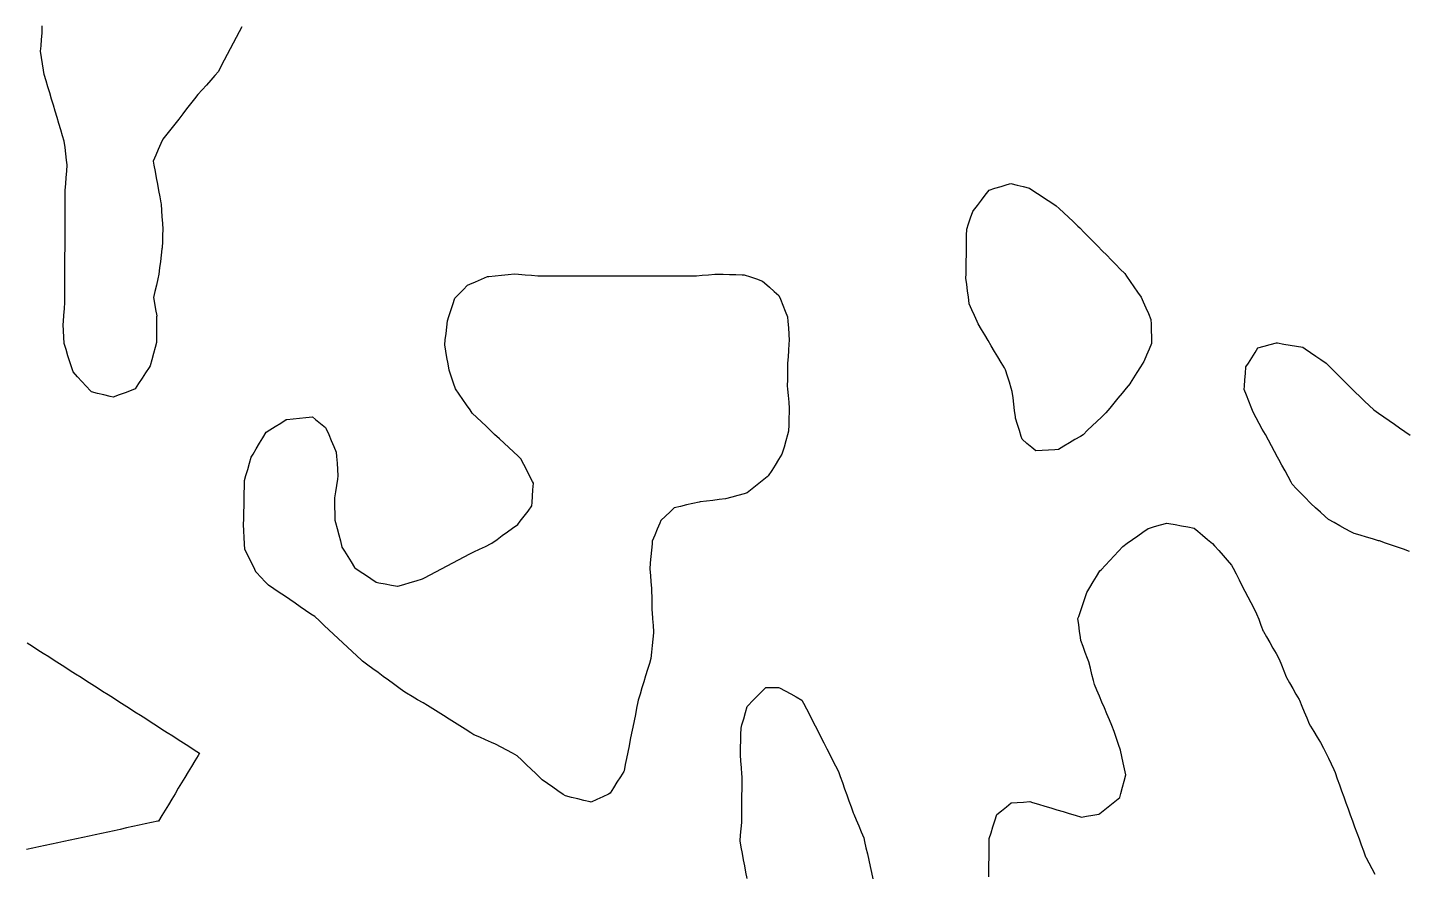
# Model space of a CAD drawing. Header units: millimetres. Extents: x 230 to 3347, y 514 to 5196.
# Drawn here: x 1133.4 to 1348.8, y 1670.3 to 1802.5 of the extents above; entities that cross this region are included whole.
import ezdxf

# ---------------------------------------------------------------- set-up
doc = ezdxf.new("R2010")
doc.units = ezdxf.units.MM
for name, color, linetype in [('ALL_HOLES', 1, 'Continuous'), ('ALL_ISLANDS', 7, 'Continuous'), ('OUTLINE_ISLAND_01', 7, 'Continuous'), ('OUTLINE_ISLAND_01_HOLE_03', 1, 'Continuous'), ('OUTLINE_ISLAND_01_HOLE_07', 1, 'Continuous'), ('OUTLINE_ISLAND_01_HOLE_12', 1, 'Continuous'), ('OUTLINE_ISLAND_01_HOLE_14', 1, 'Continuous'), ('OUTLINE_ISLAND_01_HOLE_21', 1, 'Continuous'), ('OUTLINE_ISLAND_01_HOLE_35', 1, 'Continuous')]:
    doc.layers.add(name, color=color, linetype=linetype)

msp = doc.modelspace()

# ---------------------------------------------------------------- linework, layer by layer
at = {"layer": 'ALL_HOLES'}
for points in [[(1166.9258, 1802.5734), (1166.5158, 1801.7895), (1166.0523, 1800.9034), (1165.5888, 1800.0173), (1165.1253, 1799.1312), (1164.6619, 1798.245), (1164.1984, 1797.3589), (1163.7349, 1796.4728), (1163.2714, 1795.5867), (1162.7369, 1794.9841), (1162.0733, 1794.2359), (1161.4098, 1793.4878), (1160.7462, 1792.7397), (1160.0826, 1791.9916), (1159.5505, 1791.3156), (1158.932, 1790.5299), (1158.3134, 1789.7441), (1157.6949, 1788.9584), (1157.0763, 1788.1726), (1156.4578, 1787.3869), (1155.8392, 1786.6011), (1155.2207, 1785.8154), (1154.6022, 1785.0296), (1154.2962, 1784.3459), (1153.8877, 1783.4331), (1153.4792, 1782.5204), (1153.0707, 1781.6076), (1153.1936, 1780.9505), (1153.3775, 1779.9675), (1153.5613, 1778.9846), (1153.7452, 1778.0016), (1153.9291, 1777.0187), (1154.113, 1776.0357), (1154.2969, 1775.0528), (1154.3103, 1774.8695), (1154.3836, 1773.8722), (1154.4569, 1772.8749), (1154.5301, 1771.8775), (1154.6034, 1770.8802), (1154.5677, 1770.0385), (1154.5252, 1769.0394), (1154.4828, 1768.0403), (1154.4639, 1767.8868), (1154.3413, 1766.8944), (1154.2188, 1765.9019), (1154.0963, 1764.9094), (1153.9737, 1763.917), (1153.8053, 1763.1867), (1153.5807, 1762.2122), (1153.356, 1761.2378), (1153.1314, 1760.2633), (1153.2833, 1759.402), (1153.457, 1758.4172), (1153.6307, 1757.4324), (1153.6298, 1757.2638), (1153.6244, 1756.2638), (1153.6189, 1755.2638), (1153.6135, 1754.2638), (1153.6081, 1753.2638), (1153.3945, 1752.4695), (1153.1348, 1751.5037), (1152.8752, 1750.538), (1152.6156, 1749.5723), (1152.4565, 1749.3292), (1151.9091, 1748.4924), (1151.3617, 1747.6555), (1150.8143, 1746.8186), (1150.2669, 1745.9818), (1149.6508, 1745.7498), (1148.715, 1745.3974), (1147.7791, 1745.0451), (1146.8433, 1744.6927), (1146.3477, 1744.8124), (1145.3756, 1745.0471), (1144.4036, 1745.2818), (1143.4315, 1745.5166), (1143.2717, 1745.6907), (1142.5954, 1746.4274), (1141.9192, 1747.1641), (1141.243, 1747.9008), (1140.5668, 1748.6375), (1140.3677, 1749.2679), (1140.0666, 1750.2215), (1139.7654, 1751.175), (1139.4643, 1752.1286), (1139.1632, 1753.0822), (1139.1155, 1754.0767), (1139.0676, 1755.0755), (1139.0197, 1756.0744), (1139.0547, 1756.5331), (1139.1307, 1757.5302), (1139.2068, 1758.5273), (1139.2828, 1759.5244), (1139.2838, 1759.9058), (1139.2864, 1760.9058), (1139.2889, 1761.9058), (1139.2915, 1762.9058), (1139.2941, 1763.9058), (1139.2967, 1764.9058), (1139.2992, 1765.9058), (1139.3018, 1766.9058), (1139.3044, 1767.9058), (1139.307, 1768.9058), (1139.3095, 1769.9058), (1139.3121, 1770.9058), (1139.3147, 1771.9058), (1139.3173, 1772.9058), (1139.3199, 1773.9057), (1139.3224, 1774.9057), (1139.325, 1775.9057), (1139.3276, 1776.9057), (1139.3374, 1777.0334), (1139.414, 1778.0304), (1139.4907, 1779.0275), (1139.5673, 1780.0246), (1139.644, 1781.0216), (1139.5541, 1781.7317), (1139.4286, 1782.7238), (1139.3031, 1783.7158), (1139.1776, 1784.7079), (1138.9267, 1785.5457), (1138.6397, 1786.5036), (1138.3527, 1787.4615), (1138.0658, 1788.4195), (1137.7788, 1789.3774), (1137.4919, 1790.3354), (1137.2049, 1791.2933), (1136.918, 1792.2513), (1136.631, 1793.2092), (1136.3441, 1794.1672), (1136.0571, 1795.1251), (1135.9504, 1795.8149), (1135.7975, 1796.8031), (1135.6446, 1797.7913), (1135.4916, 1798.7796), (1135.5618, 1799.6125), (1135.6457, 1800.6089), (1135.7297, 1801.6054), (1135.7309, 1801.7386), (1135.7401, 1802.7386)], [(1349.477, 1720.5943), (1348.5319, 1720.9209), (1347.5867, 1721.2475), (1346.6416, 1721.5741), (1345.6964, 1721.9007), (1344.7512, 1722.2273), (1344.6403, 1722.2603), (1343.6818, 1722.5452), (1342.7232, 1722.83), (1341.7646, 1723.1149), (1340.8061, 1723.3998), (1340.3097, 1723.6673), (1339.4295, 1724.1418), (1338.5492, 1724.6163), (1337.6689, 1725.0908), (1336.7887, 1725.5653), (1336.2714, 1726.037), (1335.5325, 1726.7108), (1334.7936, 1727.3846), (1334.0547, 1728.0584), (1333.8802, 1728.239), (1333.1854, 1728.9582), (1332.4905, 1729.6773), (1331.7957, 1730.3965), (1331.1008, 1731.1156), (1330.9388, 1731.4206), (1330.4696, 1732.3037), (1330.0005, 1733.1868), (1329.5313, 1734.0699), (1329.0621, 1734.953), (1328.8523, 1735.3369), (1328.3727, 1736.2144), (1327.8931, 1737.0919), (1327.4135, 1737.9694), (1326.9339, 1738.8469), (1326.4543, 1739.7244), (1325.9747, 1740.6019), (1325.4951, 1741.4794), (1325.0155, 1742.3569), (1324.7086, 1743.13), (1324.3396, 1744.0594), (1323.9706, 1744.9888), (1323.6016, 1745.9183), (1323.6456, 1746.4329), (1323.7307, 1747.4293), (1323.8159, 1748.4256), (1323.9011, 1749.422), (1324.2693, 1750.0101), (1324.8, 1750.8577), (1325.3306, 1751.7053), (1325.7747, 1752.4146), (1326.7395, 1752.6777), (1327.7042, 1752.9408), (1328.669, 1753.2039), (1328.8363, 1753.1756), (1329.8222, 1753.0087), (1330.8082, 1752.8419), (1331.7942, 1752.675), (1332.7802, 1752.5082), (1333.143, 1752.2609), (1333.9693, 1751.6977), (1334.7956, 1751.1345), (1335.6219, 1750.5713), (1336.4482, 1750.0081), (1336.8008, 1749.6523), (1337.5046, 1748.9419), (1338.2085, 1748.2316), (1338.9123, 1747.5212), (1339.6162, 1746.8108), (1340.32, 1746.1005), (1340.9738, 1745.4771), (1341.6975, 1744.7871), (1342.4213, 1744.097), (1343.145, 1743.4069), (1343.8688, 1742.7169), (1344.6354, 1742.1806), (1345.4548, 1741.6074), (1346.2742, 1741.0342), (1347.0936, 1740.461), (1347.913, 1739.8878), (1348.7325, 1739.3146), (1349.5519, 1738.7414)], [(1283.694, 1669.7254), (1283.7086, 1670.7253), (1283.7231, 1671.7252), (1283.7377, 1672.7251), (1283.7522, 1673.725), (1283.7667, 1674.7249), (1283.7813, 1675.7248), (1284.0493, 1676.5879), (1284.3458, 1677.543), (1284.6423, 1678.498), (1284.9388, 1679.453), (1285.6659, 1680.0389), (1286.4445, 1680.6664), (1287.2232, 1681.2939), (1288.1096, 1681.3551), (1289.1072, 1681.424), (1290.1048, 1681.4928), (1290.5206, 1681.3684), (1291.4787, 1681.0818), (1292.4367, 1680.7952), (1293.3948, 1680.5085), (1294.3528, 1680.2219), (1295.3109, 1679.9353), (1296.2689, 1679.6486), (1297.2269, 1679.362), (1298.185, 1679.0754), (1298.9538, 1679.2065), (1299.9395, 1679.3746), (1300.9253, 1679.5428), (1301.0485, 1679.6418), (1301.8277, 1680.2685), (1302.607, 1680.8953), (1303.3862, 1681.522), (1304.1655, 1682.1487), (1304.3305, 1682.7714), (1304.5866, 1683.7381), (1304.8427, 1684.7047), (1305.0988, 1685.6714), (1304.9059, 1686.5896), (1304.7003, 1687.5682), (1304.4948, 1688.5469), (1304.2892, 1689.5255), (1303.9972, 1690.408), (1303.683, 1691.3574), (1303.3688, 1692.3067), (1303.3141, 1692.4374), (1302.9281, 1693.3599), (1302.542, 1694.2823), (1302.156, 1695.2048), (1301.77, 1696.1273), (1301.3839, 1697.0498), (1300.9979, 1697.9723), (1300.6119, 1698.8948), (1300.2258, 1699.8173), (1300.0751, 1700.409), (1299.8282, 1701.3781), (1299.5813, 1702.3471), (1299.3344, 1703.3162), (1299.127, 1703.8792), (1298.7812, 1704.8175), (1298.4355, 1705.7559), (1298.0898, 1706.6942), (1298.034, 1707.1185), (1297.9038, 1708.11), (1297.7736, 1709.1015), (1297.6434, 1710.093), (1297.7492, 1710.4044), (1298.0709, 1711.3512), (1298.3926, 1712.2981), (1298.7142, 1713.2449), (1299.0359, 1714.1918), (1299.5007, 1714.9634), (1300.0166, 1715.82), (1300.5326, 1716.6766), (1301.0485, 1717.5333), (1301.241, 1717.7384), (1301.9253, 1718.4676), (1302.6096, 1719.1968), (1303.2939, 1719.926), (1303.9782, 1720.6552), (1304.6624, 1721.3844), (1305.3404, 1721.8633), (1306.1571, 1722.4404), (1306.9738, 1723.0174), (1307.7906, 1723.5944), (1308.6073, 1724.1714), (1308.642, 1724.1959), (1309.6035, 1724.4706), (1310.565, 1724.7453), (1311.5265, 1725.02), (1311.8526, 1724.9604), (1312.8363, 1724.7805), (1313.82, 1724.6006), (1314.8036, 1724.4206), (1315.7873, 1724.2407), (1316.3633, 1723.7593), (1317.1305, 1723.1179), (1317.8978, 1722.4766), (1318.665, 1721.8352), (1318.9891, 1721.4673), (1319.65, 1720.7168), (1320.3109, 1719.9663), (1320.9718, 1719.2159), (1321.6328, 1718.4654), (1321.8978, 1717.9514), (1322.3561, 1717.0626), (1322.8144, 1716.1738), (1323.2727, 1715.285), (1323.731, 1714.3962), (1324.1893, 1713.5075), (1324.6476, 1712.6187), (1325.1059, 1711.7299), (1325.5642, 1710.8411), (1325.8893, 1709.9944), (1326.2478, 1709.0609), (1326.6063, 1708.1273), (1326.6261, 1708.0927), (1327.1222, 1707.2245), (1327.6184, 1706.3562), (1328.1145, 1705.488), (1328.6106, 1704.6198), (1329.1068, 1703.7515), (1329.4452, 1702.8692), (1329.8033, 1701.9355), (1330.1614, 1701.0018), (1330.2191, 1700.9012), (1330.7172, 1700.0341), (1331.2152, 1699.1669), (1331.7133, 1698.2998), (1332.2114, 1697.4326), (1332.2484, 1697.3437), (1332.6326, 1696.4204), (1333.0167, 1695.4972), (1333.4009, 1694.5739), (1333.7851, 1693.6507), (1334.0028, 1693.2834), (1334.5126, 1692.4231), (1335.0224, 1691.5628), (1335.5322, 1690.7025), (1336.042, 1689.8422), (1336.3521, 1689.2013), (1336.7876, 1688.3011), (1337.2231, 1687.4009), (1337.6587, 1686.5007), (1337.8346, 1686.0133), (1338.1741, 1685.0727), (1338.5136, 1684.1321), (1338.8531, 1683.1915), (1339.1925, 1682.2509), (1339.532, 1681.3102), (1339.8715, 1680.3696), (1340.211, 1679.429), (1340.5505, 1678.4884), (1340.89, 1677.5478), (1341.2295, 1676.6072), (1341.569, 1675.6666), (1341.9084, 1674.726), (1342.2479, 1673.7854), (1342.5874, 1672.8447), (1342.614, 1672.7944), (1343.0817, 1671.9105), (1343.5494, 1671.0266), (1344.0171, 1670.1427)], [(1245.9313, 1669.4618), (1245.7489, 1670.445), (1245.5665, 1671.4283), (1245.3841, 1672.4115), (1245.2017, 1673.3947), (1245.0194, 1674.3779), (1244.837, 1675.3612), (1244.9116, 1676.232), (1244.997, 1677.2283), (1245.0824, 1678.2247), (1245.0842, 1678.4341), (1245.0928, 1679.4341), (1245.1014, 1680.434), (1245.11, 1681.434), (1245.1186, 1682.434), (1245.1273, 1683.4339), (1245.1359, 1684.4339), (1245.1445, 1685.4339), (1245.1154, 1685.7995), (1245.0362, 1686.7964), (1244.9571, 1687.7932), (1244.8779, 1688.7901), (1244.8822, 1688.9832), (1244.9045, 1689.9829), (1244.9268, 1690.9827), (1244.949, 1691.9824), (1244.9713, 1692.9822), (1245.1148, 1693.4866), (1245.3884, 1694.4484), (1245.662, 1695.4102), (1245.9356, 1696.3721), (1246.0675, 1696.5064), (1246.7679, 1697.2201), (1247.4684, 1697.9338), (1248.1689, 1698.6475), (1248.8452, 1699.3365), (1249.8452, 1699.3365), (1250.8452, 1699.3365), (1250.9724, 1699.2679), (1251.8525, 1698.793), (1252.7325, 1698.3181), (1253.6126, 1697.8433), (1254.4926, 1697.3684), (1254.7411, 1696.8821), (1255.1961, 1695.9916), (1255.6511, 1695.1011), (1256.1061, 1694.2106), (1256.5611, 1693.3201), (1257.0161, 1692.4296), (1257.4711, 1691.5391), (1257.9261, 1690.6486), (1258.3811, 1689.7581), (1258.8361, 1688.8676), (1259.2911, 1687.9771), (1259.7461, 1687.0867), (1260.2011, 1686.1962), (1260.4907, 1685.3917), (1260.8293, 1684.4507), (1261.1679, 1683.5098), (1261.5066, 1682.5689), (1261.8452, 1681.628), (1262.1838, 1680.6871), (1262.5225, 1679.7462), (1262.6071, 1679.543), (1262.9918, 1678.62), (1263.3765, 1677.6969), (1263.7612, 1676.7739), (1264.1459, 1675.8508), (1264.278, 1675.2617), (1264.4968, 1674.286), (1264.7156, 1673.3102), (1264.9345, 1672.3344), (1265.1533, 1671.3587), (1265.3721, 1670.3829), (1265.5909, 1669.4072)]]:
    msp.add_lwpolyline(points, dxfattribs=at)
for points in [[(1287.142, 1778.1137), (1288.1096, 1777.8613), (1289.0773, 1777.6088), (1290.0449, 1777.3564), (1290.0511, 1777.3523), (1290.8878, 1776.8046), (1291.7244, 1776.2568), (1292.5611, 1775.7091), (1293.3977, 1775.1613), (1294.2344, 1774.6136), (1294.7058, 1774.1756), (1295.4384, 1773.4949), (1296.171, 1772.8142), (1296.9036, 1772.1336), (1297.6362, 1771.4529), (1297.9315, 1771.1522), (1298.6322, 1770.4388), (1299.333, 1769.7254), (1300.0337, 1769.012), (1300.7345, 1768.2986), (1301.4352, 1767.5852), (1302.136, 1766.8718), (1302.8367, 1766.1584), (1303.5375, 1765.445), (1304.2382, 1764.7316), (1304.939, 1764.0182), (1305.2299, 1763.5997), (1305.8007, 1762.7786), (1306.3715, 1761.9575), (1306.9423, 1761.1364), (1307.5131, 1760.3153), (1307.831, 1759.5944), (1308.2346, 1758.6795), (1308.6382, 1757.7645), (1309.0418, 1756.8496), (1309.0623, 1756.1076), (1309.0899, 1755.108), (1309.1176, 1754.1084), (1309.1452, 1753.1088), (1308.7623, 1752.2092), (1308.3706, 1751.2891), (1307.9789, 1750.369), (1307.9158, 1750.2674), (1307.3878, 1749.4182), (1306.8598, 1748.5689), (1306.3319, 1747.7196), (1305.8039, 1746.8704), (1305.7959, 1746.8607), (1305.1594, 1746.0894), (1304.5228, 1745.3182), (1303.8863, 1744.5469), (1303.2497, 1743.7757), (1302.6132, 1743.0044), (1301.9767, 1742.2332), (1301.3158, 1741.5988), (1300.5945, 1740.9063), (1299.8731, 1740.2137), (1299.1517, 1739.5212), (1298.4303, 1738.8287), (1298.0129, 1738.5783), (1297.1553, 1738.064), (1296.2977, 1737.5497), (1295.4401, 1737.0353), (1294.5826, 1736.521), (1294.0336, 1736.4871), (1293.0355, 1736.4254), (1292.0374, 1736.3637), (1291.0393, 1736.302), (1290.4317, 1736.8186), (1289.6699, 1737.4664), (1288.908, 1738.1141), (1288.7756, 1738.5396), (1288.4783, 1739.4945), (1288.1811, 1740.4493), (1287.8838, 1741.4041), (1287.8593, 1741.602), (1287.7362, 1742.5944), (1287.6132, 1743.5868), (1287.4901, 1744.5792), (1287.3671, 1745.5716), (1287.2087, 1746.0839), (1286.9133, 1747.0393), (1286.6179, 1747.9947), (1286.3225, 1748.95), (1286.1372, 1749.2617), (1285.6263, 1750.1213), (1285.1153, 1750.9809), (1284.6043, 1751.8405), (1284.0934, 1752.7001), (1283.5824, 1753.5597), (1283.0714, 1754.4193), (1282.5604, 1755.2789), (1282.0495, 1756.1385), (1281.8666, 1756.5465), (1281.4576, 1757.459), (1281.0485, 1758.3715), (1280.6395, 1759.284), (1280.6319, 1759.3443), (1280.5069, 1760.3364), (1280.382, 1761.3286), (1280.257, 1762.3208), (1280.132, 1763.3129), (1280.1423, 1763.9546), (1280.1582, 1764.9545), (1280.1741, 1765.9543), (1280.19, 1766.9542), (1280.2059, 1767.9541), (1280.2218, 1768.954), (1280.2377, 1769.9538), (1280.2536, 1770.9537), (1280.5415, 1771.8007), (1280.8633, 1772.7475), (1281.1851, 1773.6943), (1281.3276, 1773.8816), (1281.9334, 1774.6772), (1282.5392, 1775.4728), (1283.145, 1776.2684), (1283.7508, 1777.064), (1284.6559, 1777.3442), (1285.6112, 1777.6399), (1286.5665, 1777.9356)], [(1245.4858, 1763.8364), (1246.4297, 1763.506), (1247.3736, 1763.1757), (1248.3174, 1762.8454), (1248.6482, 1762.554), (1249.3986, 1761.893), (1250.149, 1761.232), (1250.8994, 1760.571), (1251.1269, 1760.0118), (1251.5037, 1759.0855), (1251.8805, 1758.1592), (1252.2574, 1757.2329), (1252.3047, 1756.5403), (1252.3728, 1755.5426), (1252.4409, 1754.5449), (1252.509, 1753.5472), (1252.4681, 1753.0107), (1252.392, 1752.0136), (1252.3159, 1751.0165), (1252.2397, 1750.0194), (1252.235, 1749.4811), (1252.2262, 1748.4812), (1252.2174, 1747.4812), (1252.2086, 1746.4813), (1252.2543, 1745.9326), (1252.3375, 1744.9361), (1252.4207, 1743.9396), (1252.5039, 1742.943), (1252.4854, 1742.3835), (1252.4523, 1741.384), (1252.4192, 1740.3846), (1252.3861, 1739.3851), (1252.2274, 1738.8151), (1251.9591, 1737.8518), (1251.6909, 1736.8884), (1251.4226, 1735.9251), (1251.3396, 1735.7907), (1250.8139, 1734.9401), (1250.2882, 1734.0894), (1249.7625, 1733.2388), (1249.2368, 1732.3881), (1249.0372, 1732.2292), (1248.2547, 1731.6065), (1247.4723, 1730.9838), (1246.6898, 1730.3611), (1245.9073, 1729.7384), (1245.4625, 1729.6164), (1244.4981, 1729.3518), (1243.5337, 1729.0873), (1242.5693, 1728.8228), (1242.5513, 1728.8205), (1241.5588, 1728.6976), (1240.5664, 1728.5747), (1239.574, 1728.4518), (1238.5816, 1728.3289), (1238.4143, 1728.2912), (1237.4387, 1728.0716), (1236.4632, 1727.8519), (1235.4876, 1727.6322), (1234.512, 1727.4125), (1233.875, 1726.798), (1233.1554, 1726.1037), (1232.4357, 1725.4094), (1232.2573, 1724.9834), (1231.8711, 1724.061), (1231.4848, 1723.1386), (1231.0986, 1722.2162), (1231.0617, 1721.8031), (1230.9725, 1720.807), (1230.8834, 1719.811), (1230.7943, 1718.815), (1230.7052, 1717.819), (1230.7991, 1716.8293), (1230.8936, 1715.8338), (1230.9881, 1714.8383), (1230.9938, 1714.3933), (1231.0067, 1713.3934), (1231.0196, 1712.3935), (1231.0324, 1711.3936), (1231.0625, 1711.0301), (1231.1448, 1710.0335), (1231.2272, 1709.0369), (1231.3096, 1708.0403), (1231.2908, 1707.8533), (1231.1905, 1706.8584), (1231.0902, 1705.8634), (1230.9899, 1704.8684), (1230.8897, 1703.8735), (1230.648, 1703.0801), (1230.3566, 1702.1235), (1230.0652, 1701.1668), (1229.7738, 1700.2102), (1229.4824, 1699.2536), (1229.191, 1698.297), (1228.8997, 1697.3404), (1228.8452, 1697.0686), (1228.6486, 1696.0881), (1228.4521, 1695.1076), (1228.2556, 1694.1271), (1228.0591, 1693.1466), (1227.8625, 1692.1661), (1227.666, 1691.1856), (1227.4695, 1690.2051), (1227.273, 1689.2246), (1227.0765, 1688.2441), (1226.8799, 1687.2636), (1226.6834, 1686.2831), (1226.6336, 1686.2029), (1226.1067, 1685.353), (1225.5797, 1684.5031), (1225.0527, 1683.6533), (1224.5257, 1682.8034), (1224.2599, 1682.6769), (1223.3569, 1682.2473), (1222.4539, 1681.8176), (1221.551, 1681.3879), (1221.3935, 1681.4272), (1220.4232, 1681.6691), (1219.4529, 1681.911), (1218.4826, 1682.1529), (1217.5123, 1682.3948), (1217.182, 1682.6225), (1216.3587, 1683.1901), (1215.5354, 1683.7577), (1214.7121, 1684.3253), (1213.8888, 1684.8929), (1213.5927, 1685.1779), (1212.8722, 1685.8713), (1212.1517, 1686.5648), (1211.4312, 1687.2583), (1210.7107, 1687.9517), (1209.9902, 1688.6452), (1209.2483, 1689.0439), (1208.3675, 1689.5173), (1207.4866, 1689.9908), (1206.6058, 1690.4642), (1205.9562, 1690.7474), (1205.0396, 1691.1471), (1204.1229, 1691.5467), (1203.2062, 1691.9464), (1202.7154, 1692.2567), (1201.8701, 1692.791), (1201.0248, 1693.3254), (1200.1796, 1693.8597), (1199.3343, 1694.3941), (1198.489, 1694.9284), (1197.6438, 1695.4627), (1196.7985, 1695.9971), (1195.9532, 1696.5314), (1195.2769, 1696.9199), (1194.4098, 1697.4181), (1193.5427, 1697.9162), (1192.6756, 1698.4143), (1192.2736, 1698.7072), (1191.4654, 1699.2961), (1190.6571, 1699.8849), (1189.8489, 1700.4738), (1189.0407, 1701.0627), (1188.2324, 1701.6515), (1187.4242, 1702.2404), (1186.6159, 1702.8292), (1185.8077, 1703.4181), (1185.6398, 1703.5749), (1184.9091, 1704.2576), (1184.1783, 1704.9403), (1183.4476, 1705.6229), (1182.7169, 1706.3056), (1181.9862, 1706.9883), (1181.2554, 1707.6709), (1180.5247, 1708.3536), (1179.794, 1709.0363), (1179.0633, 1709.7189), (1178.3325, 1710.4016), (1177.7346, 1710.8091), (1176.9083, 1711.3722), (1176.0819, 1711.9354), (1175.2556, 1712.4985), (1174.4292, 1713.0617), (1173.6029, 1713.6248), (1172.7765, 1714.188), (1171.9502, 1714.7511), (1171.1238, 1715.3143), (1170.6114, 1715.8464), (1169.9179, 1716.5668), (1169.2243, 1717.2872), (1169.2079, 1717.3203), (1168.7635, 1718.2161), (1168.3192, 1719.112), (1167.8749, 1720.0078), (1167.4305, 1720.9037), (1167.3818, 1721.7898), (1167.3269, 1722.7883), (1167.272, 1723.7868), (1167.2171, 1724.7853), (1167.2381, 1725.7026), (1167.261, 1726.7023), (1167.2839, 1727.702), (1167.3068, 1728.7018), (1167.3297, 1729.7015), (1167.3526, 1730.7012), (1167.3755, 1731.701), (1167.5916, 1732.4488), (1167.8694, 1733.4095), (1168.1471, 1734.3702), (1168.4248, 1735.3308), (1168.6951, 1735.7827), (1169.2086, 1736.6408), (1169.722, 1737.4989), (1170.2354, 1738.3571), (1170.7488, 1739.2152), (1171.3313, 1739.5854), (1172.1753, 1740.1217), (1173.0193, 1740.6581), (1173.8633, 1741.1944), (1173.986, 1741.2074), (1174.9805, 1741.3128), (1175.9749, 1741.4183), (1176.9693, 1741.5237), (1177.9638, 1741.6291), (1178.4819, 1741.2148), (1179.2629, 1740.5903), (1180.0439, 1739.9657), (1180.1317, 1739.7598), (1180.5238, 1738.8399), (1180.916, 1737.92), (1181.3081, 1737.0001), (1181.7002, 1736.0802), (1181.7481, 1735.402), (1181.8186, 1734.4045), (1181.889, 1733.407), (1181.9594, 1732.4095), (1181.8791, 1731.904), (1181.7223, 1730.9164), (1181.5655, 1729.9288), (1181.4087, 1728.9411), (1181.4176, 1728.4941), (1181.4375, 1727.4943), (1181.4574, 1726.4945), (1181.4774, 1725.4947), (1181.5728, 1725.1342), (1181.8286, 1724.1675), (1182.0844, 1723.2008), (1182.3402, 1722.2341), (1182.5961, 1721.2674), (1182.976, 1720.6463), (1183.4978, 1719.7932), (1184.0196, 1718.9401), (1184.5414, 1718.0871), (1184.6141, 1718.0373), (1185.4392, 1717.4724), (1186.2644, 1716.9075), (1187.0895, 1716.3426), (1187.9147, 1715.7777), (1188.3471, 1715.6957), (1189.3296, 1715.5094), (1190.3121, 1715.3231), (1191.2946, 1715.1368), (1191.331, 1715.1476), (1192.2893, 1715.4332), (1193.2477, 1715.7187), (1194.2061, 1716.0042), (1195.1645, 1716.2897), (1195.4926, 1716.4629), (1196.3769, 1716.9298), (1197.2612, 1717.3967), (1198.1455, 1717.8636), (1199.0298, 1718.3305), (1199.9142, 1718.7974), (1200.7985, 1719.2643), (1201.6828, 1719.7312), (1202.5671, 1720.1981), (1203.2085, 1720.5068), (1204.1096, 1720.9405), (1205.0107, 1721.3742), (1205.9117, 1721.8079), (1206.0265, 1721.8908), (1206.8372, 1722.4764), (1207.6478, 1723.0619), (1208.4585, 1723.6474), (1209.2691, 1724.233), (1210.0798, 1724.8185), (1210.4625, 1725.3177), (1211.0709, 1726.1114), (1211.6793, 1726.905), (1212.2877, 1727.6986), (1212.3233, 1728.2433), (1212.3886, 1729.2412), (1212.4539, 1730.239), (1212.5192, 1731.2369), (1212.3775, 1731.5159), (1211.9248, 1732.4076), (1211.4721, 1733.2993), (1211.0195, 1734.191), (1210.5668, 1735.0827), (1210.1345, 1735.4818), (1209.3998, 1736.1602), (1208.6651, 1736.8386), (1207.9304, 1737.517), (1207.1957, 1738.1954), (1206.461, 1738.8738), (1205.8475, 1739.4589), (1205.1238, 1740.149), (1204.4001, 1740.8391), (1203.6764, 1741.5293), (1202.9528, 1742.2194), (1202.6177, 1742.7014), (1202.0469, 1743.5225), (1201.4761, 1744.3435), (1200.9052, 1745.1646), (1200.3344, 1745.9857), (1200.0322, 1746.8798), (1199.712, 1747.8272), (1199.3918, 1748.7745), (1199.3616, 1748.9437), (1199.186, 1749.9282), (1199.0104, 1750.9127), (1198.8348, 1751.8971), (1198.6592, 1752.8816), (1198.7496, 1753.6684), (1198.8637, 1754.6618), (1198.9779, 1755.6553), (1199.092, 1756.6488), (1199.3108, 1757.3105), (1199.6248, 1758.26), (1199.9387, 1759.2094), (1200.2527, 1760.1588), (1200.8356, 1760.7662), (1201.5281, 1761.4877), (1202.2205, 1762.2092), (1202.5644, 1762.3567), (1203.4834, 1762.751), (1204.4024, 1763.1452), (1205.3214, 1763.5395), (1205.5672, 1763.5646), (1206.562, 1763.6661), (1207.5568, 1763.7676), (1208.5517, 1763.8692), (1209.5465, 1763.9707), (1210.2127, 1763.9185), (1211.2097, 1763.8403), (1212.2066, 1763.7622), (1213.2035, 1763.6841), (1214.0026, 1763.6836), (1215.0026, 1763.6829), (1216.0026, 1763.6823), (1217.0026, 1763.6817), (1218.0026, 1763.681), (1219.0026, 1763.6804), (1220.0026, 1763.6798), (1221.0026, 1763.6791), (1222.0026, 1763.6785), (1223.0026, 1763.6779), (1224.0026, 1763.6773), (1225.0026, 1763.6766), (1226.0026, 1763.676), (1227.0026, 1763.6754), (1228.0026, 1763.6747), (1229.0026, 1763.6741), (1230.0026, 1763.6735), (1231.0026, 1763.6728), (1232.0026, 1763.6722), (1233.0026, 1763.6716), (1234.0026, 1763.6709), (1235.0026, 1763.6703), (1236.0026, 1763.6697), (1237.0026, 1763.6691), (1238.0026, 1763.6684), (1238.9061, 1763.7523), (1239.9018, 1763.8447), (1240.8976, 1763.9371), (1241.1694, 1763.9311), (1242.1691, 1763.9092), (1243.1689, 1763.8872), (1244.1687, 1763.8653), (1245.1684, 1763.8433)]]:
    msp.add_lwpolyline(points, close=True, dxfattribs=at)
at = {"layer": 'ALL_ISLANDS'}
msp.add_lwpolyline([(1133.3866, 1706.3044), (1134.2291, 1705.7656), (1135.0715, 1705.2269), (1135.914, 1704.6881), (1136.7565, 1704.1494), (1137.5989, 1703.6106), (1138.4414, 1703.0719), (1139.2839, 1702.5331), (1140.1263, 1701.9944), (1140.9688, 1701.4556), (1141.8112, 1700.9169), (1142.6537, 1700.3781), (1143.4962, 1699.8393), (1144.3386, 1699.3006), (1145.1811, 1698.7618), (1146.0236, 1698.2231), (1146.866, 1697.6843), (1147.7085, 1697.1456), (1148.551, 1696.6068), (1149.3934, 1696.0681), (1150.2359, 1695.5293), (1151.0783, 1694.9906), (1151.9208, 1694.4518), (1152.7633, 1693.9131), (1153.6057, 1693.3743), (1154.4482, 1692.8356), (1155.2907, 1692.2968), (1156.1331, 1691.7581), (1156.9756, 1691.2193), (1157.8181, 1690.6806), (1158.6605, 1690.1418), (1159.503, 1689.603), (1160.3455, 1689.0643), (1160.1251, 1688.7007), (1159.6068, 1687.8455), (1159.0885, 1686.9903), (1158.5702, 1686.1351), (1158.052, 1685.2799), (1157.5337, 1684.4247), (1157.0154, 1683.5695), (1156.4971, 1682.7143), (1155.9788, 1681.8591), (1155.4605, 1681.0039), (1154.9422, 1680.1487), (1154.4239, 1679.2935), (1153.9056, 1678.4383), (1153.8079, 1678.4172), (1152.8303, 1678.2064), (1151.8528, 1677.9957), (1150.8753, 1677.7849), (1149.8977, 1677.5742), (1148.9202, 1677.3634), (1147.9426, 1677.1526), (1146.9651, 1676.9419), (1145.9876, 1676.7311), (1145.01, 1676.5203), (1144.0325, 1676.3096), (1143.055, 1676.0988), (1142.0774, 1675.8881), (1141.0999, 1675.6773), (1140.1223, 1675.4665), (1139.1448, 1675.2558), (1138.1673, 1675.045), (1137.1897, 1674.8342), (1136.2122, 1674.6235), (1135.2347, 1674.4127), (1134.2571, 1674.202), (1133.2796, 1673.9912)], dxfattribs=at)
at = {"layer": 'OUTLINE_ISLAND_01'}
msp.add_lwpolyline([(1133.3866, 1706.3044), (1134.2291, 1705.7656), (1135.0715, 1705.2269), (1135.914, 1704.6881), (1136.7565, 1704.1494), (1137.5989, 1703.6106), (1138.4414, 1703.0719), (1139.2839, 1702.5331), (1140.1263, 1701.9944), (1140.9688, 1701.4556), (1141.8112, 1700.9169), (1142.6537, 1700.3781), (1143.4962, 1699.8393), (1144.3386, 1699.3006), (1145.1811, 1698.7618), (1146.0236, 1698.2231), (1146.866, 1697.6843), (1147.7085, 1697.1456), (1148.551, 1696.6068), (1149.3934, 1696.0681), (1150.2359, 1695.5293), (1151.0783, 1694.9906), (1151.9208, 1694.4518), (1152.7633, 1693.9131), (1153.6057, 1693.3743), (1154.4482, 1692.8356), (1155.2907, 1692.2968), (1156.1331, 1691.7581), (1156.9756, 1691.2193), (1157.8181, 1690.6806), (1158.6605, 1690.1418), (1159.503, 1689.603), (1160.3455, 1689.0643), (1160.1251, 1688.7007), (1159.6068, 1687.8455), (1159.0885, 1686.9903), (1158.5702, 1686.1351), (1158.052, 1685.2799), (1157.5337, 1684.4247), (1157.0154, 1683.5695), (1156.4971, 1682.7143), (1155.9788, 1681.8591), (1155.4605, 1681.0039), (1154.9422, 1680.1487), (1154.4239, 1679.2935), (1153.9056, 1678.4383), (1153.8079, 1678.4172), (1152.8303, 1678.2064), (1151.8528, 1677.9957), (1150.8753, 1677.7849), (1149.8977, 1677.5742), (1148.9202, 1677.3634), (1147.9426, 1677.1526), (1146.9651, 1676.9419), (1145.9876, 1676.7311), (1145.01, 1676.5203), (1144.0325, 1676.3096), (1143.055, 1676.0988), (1142.0774, 1675.8881), (1141.0999, 1675.6773), (1140.1223, 1675.4665), (1139.1448, 1675.2558), (1138.1673, 1675.045), (1137.1897, 1674.8342), (1136.2122, 1674.6235), (1135.2347, 1674.4127), (1134.2571, 1674.202), (1133.2796, 1673.9912)], dxfattribs=at)
at = {"layer": 'OUTLINE_ISLAND_01_HOLE_03'}
msp.add_lwpolyline([(1245.9313, 1669.4618), (1245.7489, 1670.445), (1245.5665, 1671.4283), (1245.3841, 1672.4115), (1245.2017, 1673.3947), (1245.0194, 1674.3779), (1244.837, 1675.3612), (1244.9116, 1676.232), (1244.997, 1677.2283), (1245.0824, 1678.2247), (1245.0842, 1678.4341), (1245.0928, 1679.4341), (1245.1014, 1680.434), (1245.11, 1681.434), (1245.1186, 1682.434), (1245.1273, 1683.4339), (1245.1359, 1684.4339), (1245.1445, 1685.4339), (1245.1154, 1685.7995), (1245.0362, 1686.7964), (1244.9571, 1687.7932), (1244.8779, 1688.7901), (1244.8822, 1688.9832), (1244.9045, 1689.9829), (1244.9268, 1690.9827), (1244.949, 1691.9824), (1244.9713, 1692.9822), (1245.1148, 1693.4866), (1245.3884, 1694.4484), (1245.662, 1695.4102), (1245.9356, 1696.3721), (1246.0675, 1696.5064), (1246.7679, 1697.2201), (1247.4684, 1697.9338), (1248.1689, 1698.6475), (1248.8452, 1699.3365), (1249.8452, 1699.3365), (1250.8452, 1699.3365), (1250.9724, 1699.2679), (1251.8525, 1698.793), (1252.7325, 1698.3181), (1253.6126, 1697.8433), (1254.4926, 1697.3684), (1254.7411, 1696.8821), (1255.1961, 1695.9916), (1255.6511, 1695.1011), (1256.1061, 1694.2106), (1256.5611, 1693.3201), (1257.0161, 1692.4296), (1257.4711, 1691.5391), (1257.9261, 1690.6486), (1258.3811, 1689.7581), (1258.8361, 1688.8676), (1259.2911, 1687.9771), (1259.7461, 1687.0867), (1260.2011, 1686.1962), (1260.4907, 1685.3917), (1260.8293, 1684.4507), (1261.1679, 1683.5098), (1261.5066, 1682.5689), (1261.8452, 1681.628), (1262.1838, 1680.6871), (1262.5225, 1679.7462), (1262.6071, 1679.543), (1262.9918, 1678.62), (1263.3765, 1677.6969), (1263.7612, 1676.7739), (1264.1459, 1675.8508), (1264.278, 1675.2617), (1264.4968, 1674.286), (1264.7156, 1673.3102), (1264.9345, 1672.3344), (1265.1533, 1671.3587), (1265.3721, 1670.3829), (1265.5909, 1669.4072)], dxfattribs=at)
at = {"layer": 'OUTLINE_ISLAND_01_HOLE_07'}
msp.add_lwpolyline([(1283.694, 1669.7254), (1283.7086, 1670.7253), (1283.7231, 1671.7252), (1283.7377, 1672.7251), (1283.7522, 1673.725), (1283.7667, 1674.7249), (1283.7813, 1675.7248), (1284.0493, 1676.5879), (1284.3458, 1677.543), (1284.6423, 1678.498), (1284.9388, 1679.453), (1285.6659, 1680.0389), (1286.4445, 1680.6664), (1287.2232, 1681.2939), (1288.1096, 1681.3551), (1289.1072, 1681.424), (1290.1048, 1681.4928), (1290.5206, 1681.3684), (1291.4787, 1681.0818), (1292.4367, 1680.7952), (1293.3948, 1680.5085), (1294.3528, 1680.2219), (1295.3109, 1679.9353), (1296.2689, 1679.6486), (1297.2269, 1679.362), (1298.185, 1679.0754), (1298.9538, 1679.2065), (1299.9395, 1679.3746), (1300.9253, 1679.5428), (1301.0485, 1679.6418), (1301.8277, 1680.2685), (1302.607, 1680.8953), (1303.3862, 1681.522), (1304.1655, 1682.1487), (1304.3305, 1682.7714), (1304.5866, 1683.7381), (1304.8427, 1684.7047), (1305.0988, 1685.6714), (1304.9059, 1686.5896), (1304.7003, 1687.5682), (1304.4948, 1688.5469), (1304.2892, 1689.5255), (1303.9972, 1690.408), (1303.683, 1691.3574), (1303.3688, 1692.3067), (1303.3141, 1692.4374), (1302.9281, 1693.3599), (1302.542, 1694.2823), (1302.156, 1695.2048), (1301.77, 1696.1273), (1301.3839, 1697.0498), (1300.9979, 1697.9723), (1300.6119, 1698.8948), (1300.2258, 1699.8173), (1300.0751, 1700.409), (1299.8282, 1701.3781), (1299.5813, 1702.3471), (1299.3344, 1703.3162), (1299.127, 1703.8792), (1298.7812, 1704.8175), (1298.4355, 1705.7559), (1298.0898, 1706.6942), (1298.034, 1707.1185), (1297.9038, 1708.11), (1297.7736, 1709.1015), (1297.6434, 1710.093), (1297.7492, 1710.4044), (1298.0709, 1711.3512), (1298.3926, 1712.2981), (1298.7142, 1713.2449), (1299.0359, 1714.1918), (1299.5007, 1714.9634), (1300.0166, 1715.82), (1300.5326, 1716.6766), (1301.0485, 1717.5333), (1301.241, 1717.7384), (1301.9253, 1718.4676), (1302.6096, 1719.1968), (1303.2939, 1719.926), (1303.9782, 1720.6552), (1304.6624, 1721.3844), (1305.3404, 1721.8633), (1306.1571, 1722.4404), (1306.9738, 1723.0174), (1307.7906, 1723.5944), (1308.6073, 1724.1714), (1308.642, 1724.1959), (1309.6035, 1724.4706), (1310.565, 1724.7453), (1311.5265, 1725.02), (1311.8526, 1724.9604), (1312.8363, 1724.7805), (1313.82, 1724.6006), (1314.8036, 1724.4206), (1315.7873, 1724.2407), (1316.3633, 1723.7593), (1317.1305, 1723.1179), (1317.8978, 1722.4766), (1318.665, 1721.8352), (1318.9891, 1721.4673), (1319.65, 1720.7168), (1320.3109, 1719.9663), (1320.9718, 1719.2159), (1321.6328, 1718.4654), (1321.8978, 1717.9514), (1322.3561, 1717.0626), (1322.8144, 1716.1738), (1323.2727, 1715.285), (1323.731, 1714.3962), (1324.1893, 1713.5075), (1324.6476, 1712.6187), (1325.1059, 1711.7299), (1325.5642, 1710.8411), (1325.8893, 1709.9944), (1326.2478, 1709.0609), (1326.6063, 1708.1273), (1326.6261, 1708.0927), (1327.1222, 1707.2245), (1327.6184, 1706.3562), (1328.1145, 1705.488), (1328.6106, 1704.6198), (1329.1068, 1703.7515), (1329.4452, 1702.8692), (1329.8033, 1701.9355), (1330.1614, 1701.0018), (1330.2191, 1700.9012), (1330.7172, 1700.0341), (1331.2152, 1699.1669), (1331.7133, 1698.2998), (1332.2114, 1697.4326), (1332.2484, 1697.3437), (1332.6326, 1696.4204), (1333.0167, 1695.4972), (1333.4009, 1694.5739), (1333.7851, 1693.6507), (1334.0028, 1693.2834), (1334.5126, 1692.4231), (1335.0224, 1691.5628), (1335.5322, 1690.7025), (1336.042, 1689.8422), (1336.3521, 1689.2013), (1336.7876, 1688.3011), (1337.2231, 1687.4009), (1337.6587, 1686.5007), (1337.8346, 1686.0133), (1338.1741, 1685.0727), (1338.5136, 1684.1321), (1338.8531, 1683.1915), (1339.1925, 1682.2509), (1339.532, 1681.3102), (1339.8715, 1680.3696), (1340.211, 1679.429), (1340.5505, 1678.4884), (1340.89, 1677.5478), (1341.2295, 1676.6072), (1341.569, 1675.6666), (1341.9084, 1674.726), (1342.2479, 1673.7854), (1342.5874, 1672.8447), (1342.614, 1672.7944), (1343.0817, 1671.9105), (1343.5494, 1671.0266), (1344.0171, 1670.1427)], dxfattribs=at)
at = {"layer": 'OUTLINE_ISLAND_01_HOLE_12'}
msp.add_lwpolyline([(1349.477, 1720.5943), (1348.5319, 1720.9209), (1347.5867, 1721.2475), (1346.6416, 1721.5741), (1345.6964, 1721.9007), (1344.7512, 1722.2273), (1344.6403, 1722.2603), (1343.6818, 1722.5452), (1342.7232, 1722.83), (1341.7646, 1723.1149), (1340.8061, 1723.3998), (1340.3097, 1723.6673), (1339.4295, 1724.1418), (1338.5492, 1724.6163), (1337.6689, 1725.0908), (1336.7887, 1725.5653), (1336.2714, 1726.037), (1335.5325, 1726.7108), (1334.7936, 1727.3846), (1334.0547, 1728.0584), (1333.8802, 1728.239), (1333.1854, 1728.9582), (1332.4905, 1729.6773), (1331.7957, 1730.3965), (1331.1008, 1731.1156), (1330.9388, 1731.4206), (1330.4696, 1732.3037), (1330.0005, 1733.1868), (1329.5313, 1734.0699), (1329.0621, 1734.953), (1328.8523, 1735.3369), (1328.3727, 1736.2144), (1327.8931, 1737.0919), (1327.4135, 1737.9694), (1326.9339, 1738.8469), (1326.4543, 1739.7244), (1325.9747, 1740.6019), (1325.4951, 1741.4794), (1325.0155, 1742.3569), (1324.7086, 1743.13), (1324.3396, 1744.0594), (1323.9706, 1744.9888), (1323.6016, 1745.9183), (1323.6456, 1746.4329), (1323.7307, 1747.4293), (1323.8159, 1748.4256), (1323.9011, 1749.422), (1324.2693, 1750.0101), (1324.8, 1750.8577), (1325.3306, 1751.7053), (1325.7747, 1752.4146), (1326.7395, 1752.6777), (1327.7042, 1752.9408), (1328.669, 1753.2039), (1328.8363, 1753.1756), (1329.8222, 1753.0087), (1330.8082, 1752.8419), (1331.7942, 1752.675), (1332.7802, 1752.5082), (1333.143, 1752.2609), (1333.9693, 1751.6977), (1334.7956, 1751.1345), (1335.6219, 1750.5713), (1336.4482, 1750.0081), (1336.8008, 1749.6523), (1337.5046, 1748.9419), (1338.2085, 1748.2316), (1338.9123, 1747.5212), (1339.6162, 1746.8108), (1340.32, 1746.1005), (1340.9738, 1745.4771), (1341.6975, 1744.7871), (1342.4213, 1744.097), (1343.145, 1743.4069), (1343.8688, 1742.7169), (1344.6354, 1742.1806), (1345.4548, 1741.6074), (1346.2742, 1741.0342), (1347.0936, 1740.461), (1347.913, 1739.8878), (1348.7325, 1739.3146), (1349.5519, 1738.7414)], dxfattribs=at)
at = {"layer": 'OUTLINE_ISLAND_01_HOLE_14'}
msp.add_lwpolyline([(1245.4858, 1763.8364), (1246.4297, 1763.506), (1247.3736, 1763.1757), (1248.3174, 1762.8454), (1248.6482, 1762.554), (1249.3986, 1761.893), (1250.149, 1761.232), (1250.8994, 1760.571), (1251.1269, 1760.0118), (1251.5037, 1759.0855), (1251.8805, 1758.1592), (1252.2574, 1757.2329), (1252.3047, 1756.5403), (1252.3728, 1755.5426), (1252.4409, 1754.5449), (1252.509, 1753.5472), (1252.4681, 1753.0107), (1252.392, 1752.0136), (1252.3159, 1751.0165), (1252.2397, 1750.0194), (1252.235, 1749.4811), (1252.2262, 1748.4812), (1252.2174, 1747.4812), (1252.2086, 1746.4813), (1252.2543, 1745.9326), (1252.3375, 1744.9361), (1252.4207, 1743.9396), (1252.5039, 1742.943), (1252.4854, 1742.3835), (1252.4523, 1741.384), (1252.4192, 1740.3846), (1252.3861, 1739.3851), (1252.2274, 1738.8151), (1251.9591, 1737.8518), (1251.6909, 1736.8884), (1251.4226, 1735.9251), (1251.3396, 1735.7907), (1250.8139, 1734.9401), (1250.2882, 1734.0894), (1249.7625, 1733.2388), (1249.2368, 1732.3881), (1249.0372, 1732.2292), (1248.2547, 1731.6065), (1247.4723, 1730.9838), (1246.6898, 1730.3611), (1245.9073, 1729.7384), (1245.4625, 1729.6164), (1244.4981, 1729.3518), (1243.5337, 1729.0873), (1242.5693, 1728.8228), (1242.5513, 1728.8205), (1241.5588, 1728.6976), (1240.5664, 1728.5747), (1239.574, 1728.4518), (1238.5816, 1728.3289), (1238.4143, 1728.2912), (1237.4387, 1728.0716), (1236.4632, 1727.8519), (1235.4876, 1727.6322), (1234.512, 1727.4125), (1233.875, 1726.798), (1233.1554, 1726.1037), (1232.4357, 1725.4094), (1232.2573, 1724.9834), (1231.8711, 1724.061), (1231.4848, 1723.1386), (1231.0986, 1722.2162), (1231.0617, 1721.8031), (1230.9725, 1720.807), (1230.8834, 1719.811), (1230.7943, 1718.815), (1230.7052, 1717.819), (1230.7991, 1716.8293), (1230.8936, 1715.8338), (1230.9881, 1714.8383), (1230.9938, 1714.3933), (1231.0067, 1713.3934), (1231.0196, 1712.3935), (1231.0324, 1711.3936), (1231.0625, 1711.0301), (1231.1448, 1710.0335), (1231.2272, 1709.0369), (1231.3096, 1708.0403), (1231.2908, 1707.8533), (1231.1905, 1706.8584), (1231.0902, 1705.8634), (1230.9899, 1704.8684), (1230.8897, 1703.8735), (1230.648, 1703.0801), (1230.3566, 1702.1235), (1230.0652, 1701.1668), (1229.7738, 1700.2102), (1229.4824, 1699.2536), (1229.191, 1698.297), (1228.8997, 1697.3404), (1228.8452, 1697.0686), (1228.6486, 1696.0881), (1228.4521, 1695.1076), (1228.2556, 1694.1271), (1228.0591, 1693.1466), (1227.8625, 1692.1661), (1227.666, 1691.1856), (1227.4695, 1690.2051), (1227.273, 1689.2246), (1227.0765, 1688.2441), (1226.8799, 1687.2636), (1226.6834, 1686.2831), (1226.6336, 1686.2029), (1226.1067, 1685.353), (1225.5797, 1684.5031), (1225.0527, 1683.6533), (1224.5257, 1682.8034), (1224.2599, 1682.6769), (1223.3569, 1682.2473), (1222.4539, 1681.8176), (1221.551, 1681.3879), (1221.3935, 1681.4272), (1220.4232, 1681.6691), (1219.4529, 1681.911), (1218.4826, 1682.1529), (1217.5123, 1682.3948), (1217.182, 1682.6225), (1216.3587, 1683.1901), (1215.5354, 1683.7577), (1214.7121, 1684.3253), (1213.8888, 1684.8929), (1213.5927, 1685.1779), (1212.8722, 1685.8713), (1212.1517, 1686.5648), (1211.4312, 1687.2583), (1210.7107, 1687.9517), (1209.9902, 1688.6452), (1209.2483, 1689.0439), (1208.3675, 1689.5173), (1207.4866, 1689.9908), (1206.6058, 1690.4642), (1205.9562, 1690.7474), (1205.0396, 1691.1471), (1204.1229, 1691.5467), (1203.2062, 1691.9464), (1202.7154, 1692.2567), (1201.8701, 1692.791), (1201.0248, 1693.3254), (1200.1796, 1693.8597), (1199.3343, 1694.3941), (1198.489, 1694.9284), (1197.6438, 1695.4627), (1196.7985, 1695.9971), (1195.9532, 1696.5314), (1195.2769, 1696.9199), (1194.4098, 1697.4181), (1193.5427, 1697.9162), (1192.6756, 1698.4143), (1192.2736, 1698.7072), (1191.4654, 1699.2961), (1190.6571, 1699.8849), (1189.8489, 1700.4738), (1189.0407, 1701.0627), (1188.2324, 1701.6515), (1187.4242, 1702.2404), (1186.6159, 1702.8292), (1185.8077, 1703.4181), (1185.6398, 1703.5749), (1184.9091, 1704.2576), (1184.1783, 1704.9403), (1183.4476, 1705.6229), (1182.7169, 1706.3056), (1181.9862, 1706.9883), (1181.2554, 1707.6709), (1180.5247, 1708.3536), (1179.794, 1709.0363), (1179.0633, 1709.7189), (1178.3325, 1710.4016), (1177.7346, 1710.8091), (1176.9083, 1711.3722), (1176.0819, 1711.9354), (1175.2556, 1712.4985), (1174.4292, 1713.0617), (1173.6029, 1713.6248), (1172.7765, 1714.188), (1171.9502, 1714.7511), (1171.1238, 1715.3143), (1170.6114, 1715.8464), (1169.9179, 1716.5668), (1169.2243, 1717.2872), (1169.2079, 1717.3203), (1168.7635, 1718.2161), (1168.3192, 1719.112), (1167.8749, 1720.0078), (1167.4305, 1720.9037), (1167.3818, 1721.7898), (1167.3269, 1722.7883), (1167.272, 1723.7868), (1167.2171, 1724.7853), (1167.2381, 1725.7026), (1167.261, 1726.7023), (1167.2839, 1727.702), (1167.3068, 1728.7018), (1167.3297, 1729.7015), (1167.3526, 1730.7012), (1167.3755, 1731.701), (1167.5916, 1732.4488), (1167.8694, 1733.4095), (1168.1471, 1734.3702), (1168.4248, 1735.3308), (1168.6951, 1735.7827), (1169.2086, 1736.6408), (1169.722, 1737.4989), (1170.2354, 1738.3571), (1170.7488, 1739.2152), (1171.3313, 1739.5854), (1172.1753, 1740.1217), (1173.0193, 1740.6581), (1173.8633, 1741.1944), (1173.986, 1741.2074), (1174.9805, 1741.3128), (1175.9749, 1741.4183), (1176.9693, 1741.5237), (1177.9638, 1741.6291), (1178.4819, 1741.2148), (1179.2629, 1740.5903), (1180.0439, 1739.9657), (1180.1317, 1739.7598), (1180.5238, 1738.8399), (1180.916, 1737.92), (1181.3081, 1737.0001), (1181.7002, 1736.0802), (1181.7481, 1735.402), (1181.8186, 1734.4045), (1181.889, 1733.407), (1181.9594, 1732.4095), (1181.8791, 1731.904), (1181.7223, 1730.9164), (1181.5655, 1729.9288), (1181.4087, 1728.9411), (1181.4176, 1728.4941), (1181.4375, 1727.4943), (1181.4574, 1726.4945), (1181.4774, 1725.4947), (1181.5728, 1725.1342), (1181.8286, 1724.1675), (1182.0844, 1723.2008), (1182.3402, 1722.2341), (1182.5961, 1721.2674), (1182.976, 1720.6463), (1183.4978, 1719.7932), (1184.0196, 1718.9401), (1184.5414, 1718.0871), (1184.6141, 1718.0373), (1185.4392, 1717.4724), (1186.2644, 1716.9075), (1187.0895, 1716.3426), (1187.9147, 1715.7777), (1188.3471, 1715.6957), (1189.3296, 1715.5094), (1190.3121, 1715.3231), (1191.2946, 1715.1368), (1191.331, 1715.1476), (1192.2893, 1715.4332), (1193.2477, 1715.7187), (1194.2061, 1716.0042), (1195.1645, 1716.2897), (1195.4926, 1716.4629), (1196.3769, 1716.9298), (1197.2612, 1717.3967), (1198.1455, 1717.8636), (1199.0298, 1718.3305), (1199.9142, 1718.7974), (1200.7985, 1719.2643), (1201.6828, 1719.7312), (1202.5671, 1720.1981), (1203.2085, 1720.5068), (1204.1096, 1720.9405), (1205.0107, 1721.3742), (1205.9117, 1721.8079), (1206.0265, 1721.8908), (1206.8372, 1722.4764), (1207.6478, 1723.0619), (1208.4585, 1723.6474), (1209.2691, 1724.233), (1210.0798, 1724.8185), (1210.4625, 1725.3177), (1211.0709, 1726.1114), (1211.6793, 1726.905), (1212.2877, 1727.6986), (1212.3233, 1728.2433), (1212.3886, 1729.2412), (1212.4539, 1730.239), (1212.5192, 1731.2369), (1212.3775, 1731.5159), (1211.9248, 1732.4076), (1211.4721, 1733.2993), (1211.0195, 1734.191), (1210.5668, 1735.0827), (1210.1345, 1735.4818), (1209.3998, 1736.1602), (1208.6651, 1736.8386), (1207.9304, 1737.517), (1207.1957, 1738.1954), (1206.461, 1738.8738), (1205.8475, 1739.4589), (1205.1238, 1740.149), (1204.4001, 1740.8391), (1203.6764, 1741.5293), (1202.9528, 1742.2194), (1202.6177, 1742.7014), (1202.0469, 1743.5225), (1201.4761, 1744.3435), (1200.9052, 1745.1646), (1200.3344, 1745.9857), (1200.0322, 1746.8798), (1199.712, 1747.8272), (1199.3918, 1748.7745), (1199.3616, 1748.9437), (1199.186, 1749.9282), (1199.0104, 1750.9127), (1198.8348, 1751.8971), (1198.6592, 1752.8816), (1198.7496, 1753.6684), (1198.8637, 1754.6618), (1198.9779, 1755.6553), (1199.092, 1756.6488), (1199.3108, 1757.3105), (1199.6248, 1758.26), (1199.9387, 1759.2094), (1200.2527, 1760.1588), (1200.8356, 1760.7662), (1201.5281, 1761.4877), (1202.2205, 1762.2092), (1202.5644, 1762.3567), (1203.4834, 1762.751), (1204.4024, 1763.1452), (1205.3214, 1763.5395), (1205.5672, 1763.5646), (1206.562, 1763.6661), (1207.5568, 1763.7676), (1208.5517, 1763.8692), (1209.5465, 1763.9707), (1210.2127, 1763.9185), (1211.2097, 1763.8403), (1212.2066, 1763.7622), (1213.2035, 1763.6841), (1214.0026, 1763.6836), (1215.0026, 1763.6829), (1216.0026, 1763.6823), (1217.0026, 1763.6817), (1218.0026, 1763.681), (1219.0026, 1763.6804), (1220.0026, 1763.6798), (1221.0026, 1763.6791), (1222.0026, 1763.6785), (1223.0026, 1763.6779), (1224.0026, 1763.6773), (1225.0026, 1763.6766), (1226.0026, 1763.676), (1227.0026, 1763.6754), (1228.0026, 1763.6747), (1229.0026, 1763.6741), (1230.0026, 1763.6735), (1231.0026, 1763.6728), (1232.0026, 1763.6722), (1233.0026, 1763.6716), (1234.0026, 1763.6709), (1235.0026, 1763.6703), (1236.0026, 1763.6697), (1237.0026, 1763.6691), (1238.0026, 1763.6684), (1238.9061, 1763.7523), (1239.9018, 1763.8447), (1240.8976, 1763.9371), (1241.1694, 1763.9311), (1242.1691, 1763.9092), (1243.1689, 1763.8872), (1244.1687, 1763.8653), (1245.1684, 1763.8433)], close=True, dxfattribs=at)
at = {"layer": 'OUTLINE_ISLAND_01_HOLE_21'}
msp.add_lwpolyline([(1287.142, 1778.1137), (1288.1096, 1777.8613), (1289.0773, 1777.6088), (1290.0449, 1777.3564), (1290.0511, 1777.3523), (1290.8878, 1776.8046), (1291.7244, 1776.2568), (1292.5611, 1775.7091), (1293.3977, 1775.1613), (1294.2344, 1774.6136), (1294.7058, 1774.1756), (1295.4384, 1773.4949), (1296.171, 1772.8142), (1296.9036, 1772.1336), (1297.6362, 1771.4529), (1297.9315, 1771.1522), (1298.6322, 1770.4388), (1299.333, 1769.7254), (1300.0337, 1769.012), (1300.7345, 1768.2986), (1301.4352, 1767.5852), (1302.136, 1766.8718), (1302.8367, 1766.1584), (1303.5375, 1765.445), (1304.2382, 1764.7316), (1304.939, 1764.0182), (1305.2299, 1763.5997), (1305.8007, 1762.7786), (1306.3715, 1761.9575), (1306.9423, 1761.1364), (1307.5131, 1760.3153), (1307.831, 1759.5944), (1308.2346, 1758.6795), (1308.6382, 1757.7645), (1309.0418, 1756.8496), (1309.0623, 1756.1076), (1309.0899, 1755.108), (1309.1176, 1754.1084), (1309.1452, 1753.1088), (1308.7623, 1752.2092), (1308.3706, 1751.2891), (1307.9789, 1750.369), (1307.9158, 1750.2674), (1307.3878, 1749.4182), (1306.8598, 1748.5689), (1306.3319, 1747.7196), (1305.8039, 1746.8704), (1305.7959, 1746.8607), (1305.1594, 1746.0894), (1304.5228, 1745.3182), (1303.8863, 1744.5469), (1303.2497, 1743.7757), (1302.6132, 1743.0044), (1301.9767, 1742.2332), (1301.3158, 1741.5988), (1300.5945, 1740.9063), (1299.8731, 1740.2137), (1299.1517, 1739.5212), (1298.4303, 1738.8287), (1298.0129, 1738.5783), (1297.1553, 1738.064), (1296.2977, 1737.5497), (1295.4401, 1737.0353), (1294.5826, 1736.521), (1294.0336, 1736.4871), (1293.0355, 1736.4254), (1292.0374, 1736.3637), (1291.0393, 1736.302), (1290.4317, 1736.8186), (1289.6699, 1737.4664), (1288.908, 1738.1141), (1288.7756, 1738.5396), (1288.4783, 1739.4945), (1288.1811, 1740.4493), (1287.8838, 1741.4041), (1287.8593, 1741.602), (1287.7362, 1742.5944), (1287.6132, 1743.5868), (1287.4901, 1744.5792), (1287.3671, 1745.5716), (1287.2087, 1746.0839), (1286.9133, 1747.0393), (1286.6179, 1747.9947), (1286.3225, 1748.95), (1286.1372, 1749.2617), (1285.6263, 1750.1213), (1285.1153, 1750.9809), (1284.6043, 1751.8405), (1284.0934, 1752.7001), (1283.5824, 1753.5597), (1283.0714, 1754.4193), (1282.5604, 1755.2789), (1282.0495, 1756.1385), (1281.8666, 1756.5465), (1281.4576, 1757.459), (1281.0485, 1758.3715), (1280.6395, 1759.284), (1280.6319, 1759.3443), (1280.5069, 1760.3364), (1280.382, 1761.3286), (1280.257, 1762.3208), (1280.132, 1763.3129), (1280.1423, 1763.9546), (1280.1582, 1764.9545), (1280.1741, 1765.9543), (1280.19, 1766.9542), (1280.2059, 1767.9541), (1280.2218, 1768.954), (1280.2377, 1769.9538), (1280.2536, 1770.9537), (1280.5415, 1771.8007), (1280.8633, 1772.7475), (1281.1851, 1773.6943), (1281.3276, 1773.8816), (1281.9334, 1774.6772), (1282.5392, 1775.4728), (1283.145, 1776.2684), (1283.7508, 1777.064), (1284.6559, 1777.3442), (1285.6112, 1777.6399), (1286.5665, 1777.9356)], close=True, dxfattribs=at)
at = {"layer": 'OUTLINE_ISLAND_01_HOLE_35'}
msp.add_lwpolyline([(1166.9258, 1802.5734), (1166.5158, 1801.7895), (1166.0523, 1800.9034), (1165.5888, 1800.0173), (1165.1253, 1799.1312), (1164.6619, 1798.245), (1164.1984, 1797.3589), (1163.7349, 1796.4728), (1163.2714, 1795.5867), (1162.7369, 1794.9841), (1162.0733, 1794.2359), (1161.4098, 1793.4878), (1160.7462, 1792.7397), (1160.0826, 1791.9916), (1159.5505, 1791.3156), (1158.932, 1790.5299), (1158.3134, 1789.7441), (1157.6949, 1788.9584), (1157.0763, 1788.1726), (1156.4578, 1787.3869), (1155.8392, 1786.6011), (1155.2207, 1785.8154), (1154.6022, 1785.0296), (1154.2962, 1784.3459), (1153.8877, 1783.4331), (1153.4792, 1782.5204), (1153.0707, 1781.6076), (1153.1936, 1780.9505), (1153.3775, 1779.9675), (1153.5613, 1778.9846), (1153.7452, 1778.0016), (1153.9291, 1777.0187), (1154.113, 1776.0357), (1154.2969, 1775.0528), (1154.3103, 1774.8695), (1154.3836, 1773.8722), (1154.4569, 1772.8749), (1154.5301, 1771.8775), (1154.6034, 1770.8802), (1154.5677, 1770.0385), (1154.5252, 1769.0394), (1154.4828, 1768.0403), (1154.4639, 1767.8868), (1154.3413, 1766.8944), (1154.2188, 1765.9019), (1154.0963, 1764.9094), (1153.9737, 1763.917), (1153.8053, 1763.1867), (1153.5807, 1762.2122), (1153.356, 1761.2378), (1153.1314, 1760.2633), (1153.2833, 1759.402), (1153.457, 1758.4172), (1153.6307, 1757.4324), (1153.6298, 1757.2638), (1153.6244, 1756.2638), (1153.6189, 1755.2638), (1153.6135, 1754.2638), (1153.6081, 1753.2638), (1153.3945, 1752.4695), (1153.1348, 1751.5037), (1152.8752, 1750.538), (1152.6156, 1749.5723), (1152.4565, 1749.3292), (1151.9091, 1748.4924), (1151.3617, 1747.6555), (1150.8143, 1746.8186), (1150.2669, 1745.9818), (1149.6508, 1745.7498), (1148.715, 1745.3974), (1147.7791, 1745.0451), (1146.8433, 1744.6927), (1146.3477, 1744.8124), (1145.3756, 1745.0471), (1144.4036, 1745.2818), (1143.4315, 1745.5166), (1143.2717, 1745.6907), (1142.5954, 1746.4274), (1141.9192, 1747.1641), (1141.243, 1747.9008), (1140.5668, 1748.6375), (1140.3677, 1749.2679), (1140.0666, 1750.2215), (1139.7654, 1751.175), (1139.4643, 1752.1286), (1139.1632, 1753.0822), (1139.1155, 1754.0767), (1139.0676, 1755.0755), (1139.0197, 1756.0744), (1139.0547, 1756.5331), (1139.1307, 1757.5302), (1139.2068, 1758.5273), (1139.2828, 1759.5244), (1139.2838, 1759.9058), (1139.2864, 1760.9058), (1139.2889, 1761.9058), (1139.2915, 1762.9058), (1139.2941, 1763.9058), (1139.2967, 1764.9058), (1139.2992, 1765.9058), (1139.3018, 1766.9058), (1139.3044, 1767.9058), (1139.307, 1768.9058), (1139.3095, 1769.9058), (1139.3121, 1770.9058), (1139.3147, 1771.9058), (1139.3173, 1772.9058), (1139.3199, 1773.9057), (1139.3224, 1774.9057), (1139.325, 1775.9057), (1139.3276, 1776.9057), (1139.3374, 1777.0334), (1139.414, 1778.0304), (1139.4907, 1779.0275), (1139.5673, 1780.0246), (1139.644, 1781.0216), (1139.5541, 1781.7317), (1139.4286, 1782.7238), (1139.3031, 1783.7158), (1139.1776, 1784.7079), (1138.9267, 1785.5457), (1138.6397, 1786.5036), (1138.3527, 1787.4615), (1138.0658, 1788.4195), (1137.7788, 1789.3774), (1137.4919, 1790.3354), (1137.2049, 1791.2933), (1136.918, 1792.2513), (1136.631, 1793.2092), (1136.3441, 1794.1672), (1136.0571, 1795.1251), (1135.9504, 1795.8149), (1135.7975, 1796.8031), (1135.6446, 1797.7913), (1135.4916, 1798.7796), (1135.5618, 1799.6125), (1135.6457, 1800.6089), (1135.7297, 1801.6054), (1135.7309, 1801.7386), (1135.7401, 1802.7386)], dxfattribs=at)

doc.saveas('drawing.dxf')
